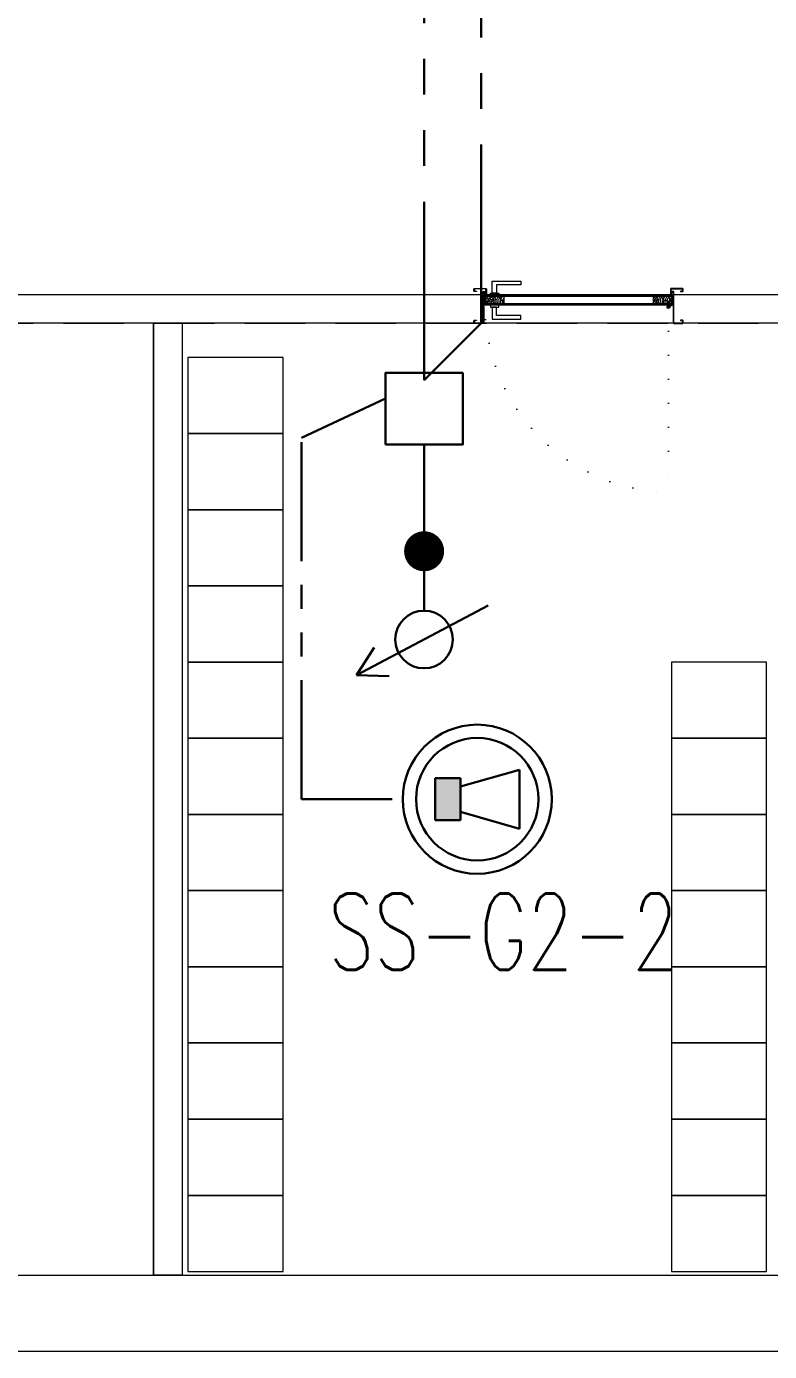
# Model space of a CAD drawing. Header units: metres. Extents: x -13545 to 152404, y -11890 to 28436.
# Drawn here: x 7773 to 8163, y -540 to 156 of the extents above; entities that cross this region are included whole.
import ezdxf

# ---------------------------------------------------------------- set-up
doc = ezdxf.new("R2010")
doc.units = ezdxf.units.M
doc.header["$LTSCALE"] = 100
doc.header["$MEASUREMENT"] = 0
for name, pattern in [('DOT2', [0.125, 0, -0.125]), ('HIDDEN', [0.375, 0.25, -0.125]), ('HIDDEN2', [4.7625, 3.175, -1.5875]), ('PHANTOM2', [1.25, 0.625, -0.125, 0.125, -0.125, 0.125, -0.125])]:
    doc.linetypes.add(name, pattern=pattern)
doc.layers.get('0').update_dxf_attribs({"color": 9, "lineweight": 9})
for name, color, linetype, lineweight in [('00', 9, 'Continuous', 9), ('01', 9, 'Continuous', 9), ('05', 9, 'Continuous', 9), ('06C @ 1', 9, 'Continuous', 9), ('09', 9, 'Continuous', 9), ('10', 9, 'Continuous', 9), ('12', 9, 'Continuous', 9), ('20', 9, 'DOT2', 9), ('E-3W ACİL ANONS İÇİN HOPARLÖR (GÖMME) (YANGINA DAYANIKLI)', 7, 'Continuous', 30), ('E-KABLO', 7, 'Continuous', 30), ('E-SES AYAR ANAHTARI', 7, 'Continuous', 30), ('E-YAZI', 7, 'Continuous', 30)]:
    doc.layers.add(name, color=color, linetype=linetype, lineweight=lineweight)
doc.styles.add('ILGAZ', font='txttw.shx')

# ---------------------------------------------------------------- blocks, each defined once
blk = doc.blocks.new('100_SES AYAR ANAHTARI')
at = {"layer": 'E-SES AYAR ANAHTARI', "color": 4}
for p, q in [((1.776, 3.255), (-1.686, 1.426)), ((1.776, 3.255), (0.915, 3.283)), ((1.776, 3.255), (1.312, 2.529)), ((0, 0), (0, 1.561))]:
    blk.add_line(p, q, dxfattribs=at)
blk.add_circle((0, 2.317), 0.756, dxfattribs=at)
blk = doc.blocks.new('100_3W ACİL ANONS İÇİN HOPARLÖR (GÖMME) (YANGINA DAYANIKLI)')
at = {"layer": 'E-3W ACİL ANONS İÇİN HOPARLÖR (GÖMME) (YANGINA DAYANIKLI)', "color": 4}
for p, q in [((-0.632, 0.474), (1.58, 1.106)), ((1.58, -1.106), (1.58, 1.106)), ((-1.58, -0.79), (-1.58, 0.79)), ((-1.58, 0.79), (-0.632, 0.79)), ((-0.632, 0.79), (-0.632, -0.79)), ((-0.632, -0.474), (1.58, -1.106)), ((-0.632, -0.79), (-1.58, -0.79))]:
    blk.add_line(p, q, dxfattribs=at)
at = {"layer": 'E-3W ACİL ANONS İÇİN HOPARLÖR (GÖMME) (YANGINA DAYANIKLI)', "color": 3}
for radius in [2.796, 2.296]:
    blk.add_circle((0, 0), radius, dxfattribs=at)
at = {"layer": 'E-3W ACİL ANONS İÇİN HOPARLÖR (GÖMME) (YANGINA DAYANIKLI)', "color": 4}
blk.add_solid([(-1.58, 0.79), (-0.632, 0.79), (-1.58, -0.79), (-0.632, -0.79)], dxfattribs=at)
blk = doc.blocks.new('P-KURANGLEZ')
at = {"layer": '01'}
blk.add_lwpolyline([(7525, -500), (12385, -500), (12385, -5), (12385, 0), (12425, 0), (12425, -540), (7525, -540)], close=True, dxfattribs=at)
blk = doc.blocks.new('p-kapı kolu')
for points in [[(2.2, 0), (2.2, -1.25), (-2.2, -1.25), (-2.2, 0), (2.2, 0)], [(1.225, -1.25), (1.225, -7.5), (-13.775, -7.5), (-13.775, -5.625), (-1.025, -5.625), (-1.025, -5.625), (-1.025, -1.25), (1.225, -1.25)]]:
    blk.add_lwpolyline(points)
blk = doc.blocks.new('K-AH-01')
at = {"layer": '09'}
h = blk.add_hatch(dxfattribs=at)
h.set_pattern_fill('LOGEND', color=256, scale=10, style=0)
h.set_pattern_definition([(7e-15, (-3944.073, -2726.897), (10, 10), [3, -7]), (7e-15, (-3944.073, -2726.397), (10, 10), [3, -7]), (7e-15, (-3943.573, -2725.397), (10, 10), [2, -8]), (7e-15, (-3943.073, -2724.397), (10, 10), [1.5, -8.5]), (7e-15, (-3943.073, -2723.397), (10, 10), [1, -9]), (7e-15, (-3945.573, -2722.397), (10, 10), [0.5, -2.5, 0.5, -6.5]), (7e-15, (-3944.073, -2721.897), (10, 10), [0.5, -4, 1.5, -4]), (7e-15, (-3942.073, -2721.397), (10, 10), [0.5, -0.5, 0.5, -8.5]), (7e-15, (-3942.573, -2720.897), (10, 10), [0.5, -9.5]), (7e-15, (-3943.073, -2719.897), (10, 10), [1.5, -8.5]), (7e-15, (-3943.073, -2718.897), (10, 10), [2, -8]), (7e-15, (-3943.573, -2717.897), (10, 10), [2.5, -3, 0.5, -4]), (90, (-3947.573, -2723.897), (-10, 10), [0.5, -1, 2.5, -6]), (90, (-3947.073, -2722.897), (-10, 10), [0.5, -0.5, 1.5, -7.5]), (90, (-3946.573, -2718.897), (-10, 10), [1, -9]), (90, (-3946.073, -2722.897), (-10, 10), [2, -3, 0.5, -4.5]), (90, (-3945.573, -2717.397), (-10, 10), [0.5, -9.5]), (90, (-3945.073, -2722.397), (-10, 10), [1.5, -8.5]), (90, (-3944.073, -2721.897), (-10, 10), [1, -9]), (90, (-3943.073, -2721.897), (-10, 10), [0.5, -1.5, 1.5, -6.5]), (90, (-3942.573, -2721.397), (-10, 10), [0.5, -9.5]), (90, (-3942.073, -2723.397), (-10, 10), [1.4, -8.6]), (90, (-3941.573, -2725.397), (-10, 10), [1, -9]), (90, (-3940.573, -2721.397), (-10, 10), [0.5, -9.5]), (90, (-3939.573, -2721.897), (-10, 10), [1.5, -8.5]), (90, (-3938.573, -2721.897), (-10, 10), [1.5, -8.5]), (45, (-3940.073, -2725.8966), (1e-15, 10), [0.7071, -0.7071, 0.7071, -12.020836]), (45, (-3942.073, -2723.3966), (1e-15, 10), [1.4142, -12.727936]), (45, (-3946.073, -2718.3966), (1e-15, 10), [1.4142, -12.727936]), (45, (-3944.073, -2720.8966), (1e-15, 10), [1.4142, -12.727936]), (45, (-3943.573, -2722.8966), (1e-15, 10), [1.4142, -12.727936]), (45, (-3940.573, -2724.8966), (1e-15, 10), [1.4142, -12.727936]), (45, (-3941.573, -2724.3966), (1e-15, 10), [2.12132, -12.020816]), (45, (-3944.573, -2719.8966), (1e-15, 10), [0.7071, -13.435036]), (45, (-3945.073, -2718.8966), (1e-15, 10), [0.7071, -13.435036]), (45, (-3941.073, -2718.8966), (1e-15, 10), [0.7071, -13.435036]), (45, (-3945.073, -2723.8966), (1e-15, 10), [0.7071, -13.435036]), (45, (-3939.573, -2720.3966), (1e-15, 10), [0.7071, -13.435036]), (45, (-3943.073, -2721.3966), (1e-15, 10), [0.7071, -13.435036]), (45, (-3942.073, -2720.3966), (1e-15, 10), [0.7071, -13.435036]), (135, (-3942.573, -2722.3966), (-10, 1e-15), [0.7071, -0.7071, 2.12132, -10.606616]), (135, (-3941.073, -2722.3966), (-10, 1e-15), [0.7071, -13.435036]), (135, (-3941.073, -2725.8966), (-10, 1e-15), [0.7071, -13.435036]), (135, (-3943.073, -2723.3966), (-10, 1e-15), [0.7071, -13.435036]), (135, (-3941.573, -2721.3966), (-10, 1e-15), [0.7071, -13.435036]), (135, (-3944.073, -2723.8966), (-10, 1e-15), [0.7071, -13.435036]), (135, (-3940.073, -2723.8966), (-10, 1e-15), [0.7071, -13.435036]), (135, (-3947.073, -2726.8966), (-10, 1e-15), [0.7071, -13.435036]), (135, (-3946.573, -2726.3966), (-10, 1e-15), [1.4142, -12.727936]), (135, (-3946.073, -2725.8966), (-10, 1e-15), [1.4142, -12.727936]), (135, (-3945.073, -2725.8966), (-10, 1e-15), [1.4142, -12.727936]), (135, (-3944.573, -2724.8966), (-10, 1e-15), [1.4142, -12.727936]), (135, (-3940.573, -2720.8966), (-10, 1e-15), [1.4142, -12.727936]), (135, (-3938.573, -2725.8966), (-10, 1e-15), [1.4142, -12.727936]), (135, (-3938.073, -2717.8966), (-10, 1e-15), [1.4142, -12.727936]), (135, (-3938.073, -2718.8966), (-10, 1e-15), [1.4142, -12.727936]), (135, (-3939.073, -2719.3966), (-10, 1e-15), [1.4142, -12.727936]), (135, (-3946.073, -2719.3966), (-10, 1e-15), [2.12132, -12.020816]), (135, (-3939.573, -2720.3966), (-10, 1e-15), [2.12132, -12.020816]), (26.56505, (-3945.0727, -2717.3966), (10, 4e-09), [1.118, -21.24268]), (26.56505, (-3945.0727, -2722.3966), (10, 4e-09), [1.118, -21.24268]), (26.56505, (-3944.0727, -2719.3966), (10, 4e-09), [1.118, -21.24268]), (26.56505, (-3941.0727, -2726.3966), (10, 4e-09), [1.118, -21.24268]), (26.56505, (-3941.5727, -2725.3966), (10, 4e-09), [1.118, -21.24268]), (26.56505, (-3944.5727, -2723.3966), (10, 4e-09), [1.118, -21.24268]), (26.56505, (-3944.5727, -2718.3966), (10, 4e-09), [1.118, -21.24268]), (26.56505, (-3941.5727, -2721.3966), (10, 4e-09), [2.236, -20.12468]), (63.43495, (-3941.5727, -2719.8966), (5e-10, 10), [1.118, -21.24268]), (63.43495, (-3940.0727, -2722.8966), (5e-10, 10), [1.118, -21.24268]), (63.43495, (-3945.0727, -2720.8966), (5e-10, 10), [1.118, -21.24268]), (63.43495, (-3947.0727, -2720.3966), (5e-10, 10), [1.118, -21.24268]), (63.43495, (-3941.0727, -2722.3966), (5e-10, 10), [1.118, -21.24268]), (63.43495, (-3942.0727, -2722.3966), (5e-10, 10), [1.118, -21.24268]), (63.43495, (-3946.0727, -2720.8966), (5e-10, 10), [2.236, -20.12468]), (63.43495, (-3938.5727, -2724.3966), (5e-10, 10), [2.236, -20.12468]), (63.43495, (-3939.5727, -2723.8966), (5e-10, 10), [2.236, -20.12468]), (116.56505, (-3947.5727, -2725.3966), (-4e-09, 10), [1.118, -21.24268]), (116.56505, (-3947.5727, -2719.8966), (-4e-09, 10), [1.118, -21.24268]), (116.56505, (-3945.5727, -2726.8966), (-4e-09, 10), [1.118, -21.24268]), (116.56505, (-3946.5727, -2717.8966), (-4e-09, 10), [1.118, -21.24268]), (116.56505, (-3945.5727, -2723.8966), (-4e-09, 10), [1.118, -21.24268]), (116.56505, (-3943.5727, -2722.8966), (-4e-09, 10), [1.118, -21.24268]), (116.56505, (-3942.5727, -2720.8966), (-4e-09, 10), [1.118, -21.24268]), (116.56505, (-3947.0727, -2724.8966), (3.2e-06, 10.0000016), [1.118, -21.24268]), (116.56505, (-3944.5727, -2723.3966), (-4e-09, 10), [1.118, -21.24268]), (116.56505, (-3941.5727, -2724.3966), (-4e-09, 10), [1.118, -21.24268]), (116.56505, (-3940.5727, -2723.3966), (-4e-09, 10), [1.118, -21.24268]), (116.56505, (-3938.5727, -2720.3966), (-4e-09, 10), [1.118, -21.24268]), (116.56505, (-3946.0727, -2717.3966), (-4e-09, 10), [1.118, -21.24268]), (116.56505, (-3947.5727, -2717.8966), (-4e-09, 10), [2.236, -20.12468]), (116.56505, (-3946.0727, -2724.8966), (-4e-09, 10), [2.236, -20.12468]), (153.43495, (-3947.5727, -2726.3966), (-10, 5e-10), [1.118, -21.24268]), (153.43495, (-3939.0727, -2726.8966), (-10, 5e-10), [1.118, -21.24268]), (153.43495, (-3939.5727, -2721.8966), (-10, 5e-10), [1.118, -21.24268]), (153.43495, (-3943.5727, -2725.3966), (-10, 5e-10), [1.118, -21.24268]), (153.43495, (-3944.0727, -2726.3966), (-10, 5e-10), [1.118, -21.24268]), (153.43495, (-3943.0727, -2724.3966), (-10, 5e-10), [1.118, -21.24268]), (153.43495, (-3940.0727, -2718.3966), (-10, 5e-10), [1.118, -21.24268]), (153.43495, (-3939.0727, -2717.8966), (-10, 5e-10), [2.236, -20.12468])])
h.paths.add_polyline_path([(10.77, 6.46), (10.77, 2.46), (0.77, 2.46), (0.77, 6.46)])
h = blk.add_hatch(dxfattribs=at)
h.set_pattern_fill('LOGEND', color=256, scale=10, style=0)
h.set_pattern_definition([(7e-15, (-3938.781, -2726.897), (10, 10), [3, -7]), (7e-15, (-3938.781, -2726.397), (10, 10), [3, -7]), (7e-15, (-3938.281, -2725.397), (10, 10), [2, -8]), (7e-15, (-3937.781, -2724.397), (10, 10), [1.5, -8.5]), (7e-15, (-3937.781, -2723.397), (10, 10), [1, -9]), (7e-15, (-3940.281, -2722.397), (10, 10), [0.5, -2.5, 0.5, -6.5]), (7e-15, (-3938.781, -2721.897), (10, 10), [0.5, -4, 1.5, -4]), (7e-15, (-3936.781, -2721.397), (10, 10), [0.5, -0.5, 0.5, -8.5]), (7e-15, (-3937.281, -2720.897), (10, 10), [0.5, -9.5]), (7e-15, (-3937.781, -2719.897), (10, 10), [1.5, -8.5]), (7e-15, (-3937.781, -2718.897), (10, 10), [2, -8]), (7e-15, (-3938.281, -2717.897), (10, 10), [2.5, -3, 0.5, -4]), (90, (-3942.281, -2723.897), (-10, 10), [0.5, -1, 2.5, -6]), (90, (-3941.781, -2722.897), (-10, 10), [0.5, -0.5, 1.5, -7.5]), (90, (-3941.281, -2718.897), (-10, 10), [1, -9]), (90, (-3940.781, -2722.897), (-10, 10), [2, -3, 0.5, -4.5]), (90, (-3940.281, -2717.397), (-10, 10), [0.5, -9.5]), (90, (-3939.781, -2722.397), (-10, 10), [1.5, -8.5]), (90, (-3938.781, -2721.897), (-10, 10), [1, -9]), (90, (-3937.781, -2721.897), (-10, 10), [0.5, -1.5, 1.5, -6.5]), (90, (-3937.281, -2721.397), (-10, 10), [0.5, -9.5]), (90, (-3936.781, -2723.397), (-10, 10), [1.4, -8.6]), (90, (-3936.281, -2725.397), (-10, 10), [1, -9]), (90, (-3935.281, -2721.397), (-10, 10), [0.5, -9.5]), (90, (-3934.281, -2721.897), (-10, 10), [1.5, -8.5]), (90, (-3933.281, -2721.897), (-10, 10), [1.5, -8.5]), (45, (-3934.781, -2725.8966), (1e-15, 10), [0.7071, -0.7071, 0.7071, -12.020836]), (45, (-3936.781, -2723.3966), (1e-15, 10), [1.4142, -12.727936]), (45, (-3940.781, -2718.3966), (1e-15, 10), [1.4142, -12.727936]), (45, (-3938.781, -2720.8966), (1e-15, 10), [1.4142, -12.727936]), (45, (-3938.281, -2722.8966), (1e-15, 10), [1.4142, -12.727936]), (45, (-3935.281, -2724.8966), (1e-15, 10), [1.4142, -12.727936]), (45, (-3936.281, -2724.3966), (1e-15, 10), [2.12132, -12.020816]), (45, (-3939.281, -2719.8966), (1e-15, 10), [0.7071, -13.435036]), (45, (-3939.781, -2718.8966), (1e-15, 10), [0.7071, -13.435036]), (45, (-3935.781, -2718.8966), (1e-15, 10), [0.7071, -13.435036]), (45, (-3939.781, -2723.8966), (1e-15, 10), [0.7071, -13.435036]), (45, (-3934.281, -2720.3966), (1e-15, 10), [0.7071, -13.435036]), (45, (-3937.781, -2721.3966), (1e-15, 10), [0.7071, -13.435036]), (45, (-3936.781, -2720.3966), (1e-15, 10), [0.7071, -13.435036]), (135, (-3937.281, -2722.3966), (-10, 1e-15), [0.7071, -0.7071, 2.12132, -10.606616]), (135, (-3935.781, -2722.3966), (-10, 1e-15), [0.7071, -13.435036]), (135, (-3935.781, -2725.8966), (-10, 1e-15), [0.7071, -13.435036]), (135, (-3937.781, -2723.3966), (-10, 1e-15), [0.7071, -13.435036]), (135, (-3936.281, -2721.3966), (-10, 1e-15), [0.7071, -13.435036]), (135, (-3938.781, -2723.8966), (-10, 1e-15), [0.7071, -13.435036]), (135, (-3934.781, -2723.8966), (-10, 1e-15), [0.7071, -13.435036]), (135, (-3941.781, -2726.8966), (-10, 1e-15), [0.7071, -13.435036]), (135, (-3941.281, -2726.3966), (-10, 1e-15), [1.4142, -12.727936]), (135, (-3940.781, -2725.8966), (-10, 1e-15), [1.4142, -12.727936]), (135, (-3939.781, -2725.8966), (-10, 1e-15), [1.4142, -12.727936]), (135, (-3939.281, -2724.8966), (-10, 1e-15), [1.4142, -12.727936]), (135, (-3935.281, -2720.8966), (-10, 1e-15), [1.4142, -12.727936]), (135, (-3933.281, -2725.8966), (-10, 1e-15), [1.4142, -12.727936]), (135, (-3932.781, -2717.8966), (-10, 1e-15), [1.4142, -12.727936]), (135, (-3932.781, -2718.8966), (-10, 1e-15), [1.4142, -12.727936]), (135, (-3933.781, -2719.3966), (-10, 1e-15), [1.4142, -12.727936]), (135, (-3940.781, -2719.3966), (-10, 1e-15), [2.12132, -12.020816]), (135, (-3934.281, -2720.3966), (-10, 1e-15), [2.12132, -12.020816]), (26.56505, (-3939.7813, -2717.3966), (10, 4e-09), [1.118, -21.24268]), (26.56505, (-3939.7813, -2722.3966), (10, 4e-09), [1.118, -21.24268]), (26.56505, (-3938.7813, -2719.3966), (10, 4e-09), [1.118, -21.24268]), (26.56505, (-3935.7813, -2726.3966), (10, 4e-09), [1.118, -21.24268]), (26.56505, (-3936.2813, -2725.3966), (10, 4e-09), [1.118, -21.24268]), (26.56505, (-3939.2813, -2723.3966), (10, 4e-09), [1.118, -21.24268]), (26.56505, (-3939.2813, -2718.3966), (10, 4e-09), [1.118, -21.24268]), (26.56505, (-3936.2813, -2721.3966), (10, 4e-09), [2.236, -20.12468]), (63.43495, (-3936.2813, -2719.8966), (5e-10, 10), [1.118, -21.24268]), (63.43495, (-3934.7813, -2722.8966), (5e-10, 10), [1.118, -21.24268]), (63.43495, (-3939.7813, -2720.8966), (5e-10, 10), [1.118, -21.24268]), (63.43495, (-3941.7813, -2720.3966), (5e-10, 10), [1.118, -21.24268]), (63.43495, (-3935.7813, -2722.3966), (5e-10, 10), [1.118, -21.24268]), (63.43495, (-3936.7813, -2722.3966), (5e-10, 10), [1.118, -21.24268]), (63.43495, (-3940.7813, -2720.8966), (5e-10, 10), [2.236, -20.12468]), (63.43495, (-3933.2813, -2724.3966), (5e-10, 10), [2.236, -20.12468]), (63.43495, (-3934.2813, -2723.8966), (5e-10, 10), [2.236, -20.12468]), (116.56505, (-3942.2813, -2725.3966), (-4e-09, 10), [1.118, -21.24268]), (116.56505, (-3942.2813, -2719.8966), (-4e-09, 10), [1.118, -21.24268]), (116.56505, (-3940.2813, -2726.8966), (-4e-09, 10), [1.118, -21.24268]), (116.56505, (-3941.2813, -2717.8966), (-4e-09, 10), [1.118, -21.24268]), (116.56505, (-3940.2813, -2723.8966), (-4e-09, 10), [1.118, -21.24268]), (116.56505, (-3938.2813, -2722.8966), (-4e-09, 10), [1.118, -21.24268]), (116.56505, (-3937.2813, -2720.8966), (-4e-09, 10), [1.118, -21.24268]), (116.56505, (-3941.7813, -2724.8966), (3.2e-06, 10.0000016), [1.118, -21.24268]), (116.56505, (-3939.2813, -2723.3966), (-4e-09, 10), [1.118, -21.24268]), (116.56505, (-3936.2813, -2724.3966), (-4e-09, 10), [1.118, -21.24268]), (116.56505, (-3935.2813, -2723.3966), (-4e-09, 10), [1.118, -21.24268]), (116.56505, (-3933.2813, -2720.3966), (-4e-09, 10), [1.118, -21.24268]), (116.56505, (-3940.7813, -2717.3966), (-4e-09, 10), [1.118, -21.24268]), (116.56505, (-3942.2813, -2717.8966), (-4e-09, 10), [2.236, -20.12468]), (116.56505, (-3940.7813, -2724.8966), (-4e-09, 10), [2.236, -20.12468]), (153.43495, (-3942.2813, -2726.3966), (-10, 5e-10), [1.118, -21.24268]), (153.43495, (-3933.7813, -2726.8966), (-10, 5e-10), [1.118, -21.24268]), (153.43495, (-3934.2813, -2721.8966), (-10, 5e-10), [1.118, -21.24268]), (153.43495, (-3938.2813, -2725.3966), (-10, 5e-10), [1.118, -21.24268]), (153.43495, (-3938.7813, -2726.3966), (-10, 5e-10), [1.118, -21.24268]), (153.43495, (-3937.7813, -2724.3966), (-10, 5e-10), [1.118, -21.24268]), (153.43495, (-3934.7813, -2718.3966), (-10, 5e-10), [1.118, -21.24268]), (153.43495, (-3933.7813, -2717.8966), (-10, 5e-10), [2.236, -20.12468])])
h.paths.add_polyline_path([(89.06, 2.47), (89.06, 6.46), (99.06, 6.47), (99.06, 2.47)])
at = {"layer": '10'}
for points in [[(-0.44, -1.7), (1.3, -1.7, 0.414214), (1.6, -1.4), (1.6, 1.1, 0.414214), (1.3, 1.4, 0.414214), (1, 1.1), (1, 0.2), (0.2, 0.2), (0.2, 16.4, 0.414214), (-0.1, 16.7), (-4.6, 16.7, 0.414214), (-4.9, 16.4), (-4.9, 15.3, 0.414214), (-4.6, 15), (-3.5, 15), (-3.5, 15.2), (-4.6, 15.2, -0.414214), (-4.7, 15.3), (-4.7, 16.4, -0.414214), (-4.6, 16.5), (-0.2, 16.5), (-0.1, 16.5, -0.414214), (0, 16.4), (0, 0), (1.2, 0), (1.2, 1.1, -0.414214), (1.3, 1.2, -0.414214), (1.4, 1.1), (1.4, -1.4, -0.414214), (1.3, -1.5), (-0.44, -1.5), (-4.6, -1.5, -0.414214), (-4.7, -1.4), (-4.7, -0.3, -0.414214), (-4.6, -0.2), (-3.5, -0.2), (-3.5, 0), (-4.6, 0, 0.414214), (-4.9, -0.3), (-4.9, -1.4, 0.414214), (-4.6, -1.7)], [(100.44, -1.7), (98.7, -1.7, -0.414214), (98.4, -1.4), (98.4, 1.1, -0.414214), (98.7, 1.4, -0.414214), (99, 1.1), (99, 0.2), (99.8, 0.2), (99.8, 16.4, -0.414214), (100.1, 16.7), (104.6, 16.7, -0.414214), (104.9, 16.4), (104.9, 15.3, -0.414214), (104.6, 15), (103.5, 15), (103.5, 15.2), (104.6, 15.2, 0.414214), (104.7, 15.3), (104.7, 16.4, 0.414214), (104.6, 16.5), (100.2, 16.5), (100.1, 16.5, 0.414214), (100, 16.4), (100, 0), (98.8, 0), (98.8, 1.1, 0.414214), (98.7, 1.2, 0.414214), (98.6, 1.1), (98.6, -1.4, 0.414214), (98.7, -1.5), (100.44, -1.5), (104.6, -1.5, 0.414214), (104.7, -1.4), (104.7, -0.3, 0.414214), (104.6, -0.2), (103.5, -0.2), (103.5, 0), (104.6, 0, -0.414214), (104.9, -0.3), (104.9, -1.4, -0.414214), (104.6, -1.7)], [(2.15, 7.6), (0.77, 6.96), (0.77, 4.09), (0.57, 4.09), (0.57, 7.09), (2.04, 7.77, -14.796002)]]:
    blk.add_lwpolyline(points, format="xyb", close=True, dxfattribs=at)
blk.add_circle((2.72, 8.09), 0.55, dxfattribs=at)
at = {"layer": '12'}
for points in [[(0.77, 6.46), (99.06, 6.47), (99.06, 6.97), (0.77, 6.96)], [(0.77, 2.46), (10.77, 2.46), (10.77, 6.46), (0.77, 6.46)], [(0.77, 2.46), (99.06, 2.46), (99.06, 1.96), (0.77, 1.96)], [(89.06, 2.46), (99.06, 2.46), (99.06, 6.47), (89.06, 6.47)]]:
    blk.add_lwpolyline(points, close=True, dxfattribs=at)
at = {"layer": '20'}
blk.add_lwpolyline([(2.72, 8.09), (2.72, 105.23)], dxfattribs=at)
at = {"layer": '20', "linetype": 'HIDDEN'}
for points in [[(2.17, 7.58), (2.17, 5.59), (3.27, 5.59), (3.27, 7.58)], [(1.97, 6.89), (1.97, 5.39), (3.47, 5.39), (3.47, 6.89)]]:
    blk.add_lwpolyline(points, dxfattribs=at)
at = {"layer": '20'}
blk.add_arc((0.77, 6.96), 98.29, 357.08416, 88.86324, dxfattribs=at)
at = {"layer": '06C @ 1', "xscale": -1, "rotation": 180}
blk.add_blockref('p-kapı kolu', (94.06, 6.97), dxfattribs=at)
at = {"layer": '06C @ 1'}
blk.add_blockref('p-kapı kolu', (94.06, 1.96), dxfattribs=at)
blk = doc.blocks.new('p-giyinme dolabı')
blk.add_lwpolyline([(40, -20), (40, 20), (-10, 20), (-10, -20)], close=True)
blk = doc.blocks.new('2.bod.Mimari')
blk.add_lwpolyline([(7840, -8630), (7840, -9130)])
at = {"layer": '00'}
for points in [[(8440, -8630), (7705, -8630), (7705, -8615), (8440, -8615)], [(7855, -8630), (7855, -9130), (7840, -9130), (7840, -8630)]]:
    blk.add_lwpolyline(points, close=True, dxfattribs=at)
at = {"layer": '20', "linetype": 'HIDDEN2', "ltscale": 0.1}
blk.add_lwpolyline([(2030, -8630), (8440, -8630)], dxfattribs=at)
at = {"rotation": 180}
blk.add_blockref('K-AH-01', (8113.19, -8613.5), dxfattribs=at)
at = {"layer": '01'}
blk.add_blockref('P-KURANGLEZ', (0, -8630), dxfattribs=at)
at = {"layer": '05'}
for p in [(7868, -8668), (7868, -8708), (7868, -8748), (7868, -8788), (7868, -8828), (8122, -8828), (7868, -8868), (8122, -8868), (7868, -8908), (8122, -8908), (7868, -8948), (8122, -8948), (7868, -8988), (8122, -8988), (7868, -9028), (8122, -9028), (7868, -9068), (8122, -9068), (7868, -9108), (8122, -9108)]:
    blk.add_blockref('p-giyinme dolabı', p, dxfattribs=at)

msp = doc.modelspace()

# ---------------------------------------------------------------- linework, layer by layer
at = {"layer": 'E-KABLO', "color": 6, "linetype": 'PHANTOM2', "ltscale": 1.5}
for p, q in [((7982.1, -30), (7982.1, 1760)), ((8012.1, 0), (8012.1, 1760)), ((7982.1, -30), (8012.1, 0))]:
    msp.add_line(p, q, dxfattribs=at)
at = {"layer": 'E-KABLO', "color": 5, "linetype": 'PHANTOM2'}
for p, q in [((7917.76, -60.3), (7961.76, -39.58)), ((7917.76, -250), (7917.76, -60.3)), ((7965.36, -250), (7917.76, -250))]:
    msp.add_line(p, q, dxfattribs=at)
at = {"layer": 'E-KABLO', "color": 3, "linetype": 'PHANTOM2'}
msp.add_line((7982.1, -63.79), (7982.1, -119.81), dxfattribs=at)
at = {"layer": 'E-KABLO', "color": 4, "const_width": 10.5}
msp.add_lwpolyline([(7987.35, -119.81, 1), (7976.85, -119.81, 1)], format="xyb", close=True, dxfattribs=at)
at = {"layer": 'E-YAZI', "color": 3, "linetype": 'Continuous', "ltscale": 100}
msp.add_lwpolyline([(7961.76, -63.79), (8002.43, -63.79), (8002.43, -26.18), (7961.76, -26.18)], close=True, dxfattribs=at)

# ---------------------------------------------------------------- block references
msp.add_blockref('2.bod.Mimari', (0, 8630))
at = {"layer": 'E-3W ACİL ANONS İÇİN HOPARLÖR (GÖMME) (YANGINA DAYANIKLI)', "xscale": 14, "yscale": 14, "zscale": 14}
msp.add_blockref('100_3W ACİL ANONS İÇİN HOPARLÖR (GÖMME) (YANGINA DAYANIKLI)', (8010, -250), dxfattribs=at)
at = {"layer": 'E-SES AYAR ANAHTARI', "xscale": 20, "yscale": 20, "zscale": 20, "rotation": 180}
msp.add_blockref('100_SES AYAR ANAHTARI', (7982.1, -119.81), dxfattribs=at)

# ---------------------------------------------------------------- texts
at = {"layer": 'E-YAZI', "color": 3, "style": 'ILGAZ', "width": 0.7}
msp.add_text('SS-G2-2', height=40, dxfattribs=at).set_placement((7931.84, -339.56))

doc.saveas('drawing.dxf')
